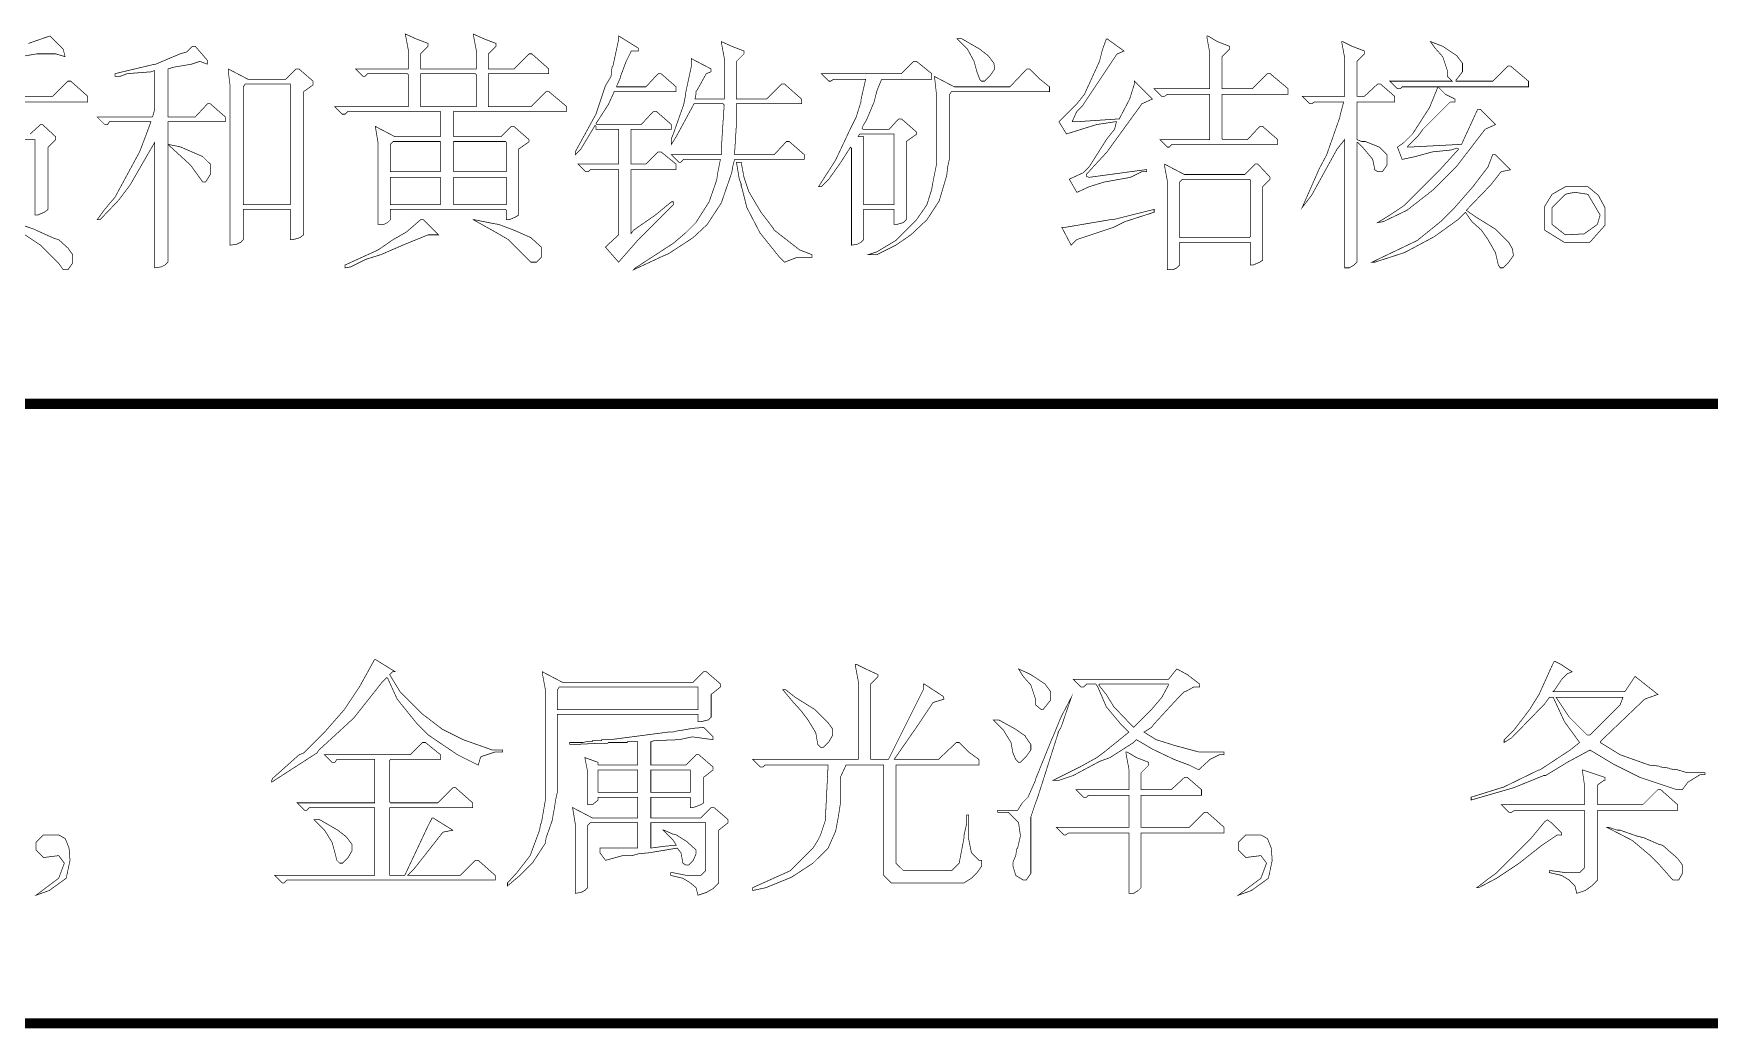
# Model space of a CAD drawing. Extents: x 94 to 452, y -72 to 1042.
# Drawn here: x 258.7 to 283.1, y 145.47 to 159.96 of the extents above; entities that cross this region are included whole.
import ezdxf

# ---------------------------------------------------------------- set-up
doc = ezdxf.new("R2010")
doc.units = 0
doc.header["$MEASUREMENT"] = 0
doc.layers.add('TREE_LAYER', color=7, linetype='Continuous')

msp = doc.modelspace()

# ---------------------------------------------------------------- linework, layer by layer
at = {"layer": 'TREE_LAYER'}
for points, const_width, elevation in [([(258.120683, 159.553616), (258.752056, 159.66342), (259.026566, 159.66342), (259.163821, 159.622244), (259.13637, 159.732048), (258.944213, 159.924204), (258.944213, 159.924204)], 0.01, 71), ([(258.944213, 159.924204), (258.628527, 159.814401)], 0.01, 71), ([(264.118723, 159.951655), (264.118723, 159.951655), (264.118723, 159.93793), (264.159899, 159.718322), (264.159899, 159.443812), (264.146174, 159.443812), (263.391272, 159.443812), (263.501076, 159.334008), (263.528527, 159.334008), (263.569703, 159.375185), (264.146174, 159.375185), (264.159899, 159.361459), (264.159899, 158.894793), (264.146174, 158.894793), (263.089311, 158.894793), (263.199115, 158.784989), (263.240291, 158.784989), (263.281468, 158.826165), (264.626566, 158.826165), (264.626566, 158.81244), (264.626566, 158.455577), (264.626566, 158.455577), (263.967742, 158.455577), (263.679507, 158.606557), (263.720683, 158.359499), (263.720683, 157.179106), (263.803036, 157.179106), (263.857938, 157.206557), (263.899115, 157.247734), (263.899115, 157.384989), (263.899115, 157.398714), (265.573625, 157.398714), (265.58735, 157.384989), (265.58735, 157.247734), (265.628527, 157.247734), (265.724605, 157.28891), (265.765781, 157.316361), (265.765781, 158.277146), (265.903036, 158.373224), (265.916762, 158.38695), (265.916762, 158.414401), (265.697154, 158.606557), (265.655978, 158.606557), (265.504997, 158.455577), (264.818723, 158.455577), (264.818723, 158.455577), (264.818723, 158.81244), (264.818723, 158.826165), (266.465781, 158.826165), (266.465781, 158.894793), (266.204997, 159.114401), (266.163821, 159.114401), (265.944213, 158.894793), (265.326566, 158.894793), (265.326566, 158.894793), (265.326566, 159.361459), (265.326566, 159.375185), (266.204997, 159.375185), (266.204997, 159.443812), (265.957938, 159.66342), (265.916762, 159.66342), (265.697154, 159.443812), (265.326566, 159.443812), (265.326566, 159.443812), (265.326566, 159.66342), (265.43637, 159.773224), (265.43637, 159.814401), (265.257938, 159.883028), (265.106958, 159.951655), (265.106958, 159.951655), (265.106958, 159.93793), (265.148134, 159.718322), (265.148134, 159.443812), (265.134409, 159.443812), (264.338331, 159.443812), (264.338331, 159.443812), (264.338331, 159.66342), (264.448134, 159.773224), (264.448134, 159.814401), (264.269703, 159.883028), (264.118723, 159.951655), (264.118723, 159.951655)], 0.01, 71), ([(267.220683, 159.924204), (267.220683, 159.924204), (267.220683, 159.869303), (267.138331, 159.484989), (267.124605, 159.471263), (267.11088, 159.334008), (267.028527, 159.196753), (266.891272, 158.784989), (266.589311, 158.235969), (266.589311, 158.194793), (266.671664, 158.277146), (266.877546, 158.620283), (266.891272, 158.606557), (266.891272, 158.565381), (267.206958, 158.565381), (267.220683, 158.565381), (267.220683, 158.057538), (267.206958, 158.057538), (266.630487, 158.057538), (266.740291, 157.947734), (266.781468, 157.947734), (266.808919, 157.975185), (267.206958, 157.975185), (267.220683, 157.975185), (267.220683, 157.028126), (267.028527, 156.849695), (267.220683, 156.630087), (267.508919, 156.959499), (268.016762, 157.467342), (268.016762, 157.508518), (267.989311, 157.508518), (267.755978, 157.316361), (267.440291, 157.096753), (267.399115, 157.041852), (267.399115, 157.041852), (267.399115, 157.975185), (267.399115, 157.975185), (268.057938, 157.975185), (268.057938, 158.057538), (267.838331, 158.235969), (267.797154, 158.235969), (267.618723, 158.057538), (267.399115, 158.057538), (267.399115, 158.057538), (267.399115, 158.565381), (267.399115, 158.565381), (267.989311, 158.565381), (267.989311, 158.634008), (267.769703, 158.826165), (267.728527, 158.826165), (267.550095, 158.634008), (266.904997, 158.634008), (266.891272, 158.647734), (267.069703, 158.922244), (267.152056, 159.100675), (267.152056, 159.114401), (268.057938, 159.114401), (268.057938, 159.183028), (267.838331, 159.375185), (267.797154, 159.375185), (267.618723, 159.183028), (267.193232, 159.183028), (267.193232, 159.196753), (267.206958, 159.224204), (267.248134, 159.320283), (267.248134, 159.334008), (267.330487, 159.553616), (267.399115, 159.690871), (267.399115, 159.704597), (267.508919, 159.704597), (267.508919, 159.732048), (267.508919, 159.745773), (267.220683, 159.924204), (267.220683, 159.924204)], 0.01, 71), ([(268.716762, 159.841852), (268.716762, 159.841852), (268.716762, 159.828126), (268.757938, 159.608518), (268.757938, 159.004597), (268.744213, 159.004597), (268.332448, 159.004597), (268.332448, 159.004597), (268.346174, 159.073224), (268.346174, 159.114401), (268.359899, 159.128126), (268.497154, 159.375185), (268.565781, 159.402636), (268.565781, 159.443812), (268.277546, 159.594793), (268.277546, 159.471263), (268.195193, 159.08695), (268.195193, 159.059499), (268.167742, 158.922244), (268.016762, 158.496753), (267.989311, 158.428126), (267.989311, 158.345773), (268.057938, 158.455577), (268.140291, 158.606557), (268.318723, 158.935969), (268.744213, 158.935969), (268.757938, 158.922244), (268.730487, 158.510479), (268.730487, 158.510479), (268.716762, 158.277146), (268.716762, 158.277146), (268.716762, 158.208518), (268.716762, 158.194793), (267.989311, 158.194793), (268.099115, 158.084989), (268.126566, 158.084989), (268.167742, 158.126165), (268.703036, 158.126165), (268.703036, 158.126165), (268.66186, 157.920283), (268.648134, 157.824204), (268.538331, 157.508518), (268.346174, 157.206557), (268.195193, 157.055577), (268.016762, 156.904597), (267.467742, 156.547734), (267.440291, 156.520283), (267.852056, 156.71244), (267.948134, 156.753616), (268.304997, 156.98695), (268.51088, 157.179106), (268.716762, 157.494793), (268.867742, 157.934008), (268.881468, 158.016361), (268.908919, 158.126165), (269.924605, 158.126165), (269.924605, 158.194793), (269.704997, 158.38695), (269.663821, 158.38695), (269.485389, 158.194793), (268.908919, 158.194793), (268.908919, 158.208518), (268.93637, 158.647734), (268.93637, 158.647734), (268.93637, 158.922244), (268.93637, 158.935969), (269.883429, 158.935969), (269.883429, 159.004597), (269.63637, 159.224204), (269.595193, 159.224204), (269.375585, 159.004597), (268.93637, 159.004597), (268.93637, 159.004597), (268.93637, 159.553616), (269.046174, 159.66342), (269.046174, 159.704597), (268.867742, 159.773224), (268.716762, 159.841852), (268.716762, 159.841852)], 0.01, 71), ([(272.216762, 159.883028), (272.148134, 159.883028), (272.299115, 159.732048), (272.395193, 159.553616), (272.43637, 159.402636), (272.477546, 159.292832), (272.504997, 159.265381), (272.546174, 159.265381), (272.628527, 159.347734), (272.697154, 159.443812), (272.683429, 159.526165), (272.601076, 159.635969), (272.477546, 159.732048), (272.216762, 159.883028), (272.216762, 159.883028)], 0.01, 71), ([(274.330487, 159.883028), (274.316762, 159.869303), (274.26186, 159.718322), (274.220683, 159.553616), (274.001076, 159.073224), (273.891272, 158.935969), (273.630487, 158.675185), (273.740291, 158.496753), (274.179507, 158.634008), (274.454017, 158.675185), (274.467742, 158.675185), (274.440291, 158.565381), (274.330487, 158.428126), (274.069703, 158.016361), (273.98735, 157.934008), (273.781468, 157.83793), (273.891272, 157.645773), (274.069703, 157.728126), (274.289311, 157.796753), (274.673625, 157.865381), (274.838331, 157.947734), (274.906958, 157.947734), (274.906958, 157.975185), (274.879507, 157.975185), (274.069703, 157.865381), (274.028527, 157.879106), (274.028527, 157.906557), (274.330487, 158.235969), (274.838331, 158.935969), (274.989311, 159.004597), (274.728527, 159.265381), (274.728527, 159.224204), (274.659899, 159.004597), (274.508919, 158.716361), (273.891272, 158.675185), (273.822644, 158.675185), (273.891272, 158.826165), (273.973625, 158.908518), (274.467742, 159.649695), (274.481468, 159.66342), (274.577546, 159.704597), (274.330487, 159.883028), (274.330487, 159.883028)], 0.01, 71), ([(275.799115, 159.924204), (275.785389, 159.924204), (275.785389, 159.896753), (275.826566, 159.677146), (275.826566, 159.155577), (275.826566, 159.155577), (275.016762, 159.155577), (275.126566, 159.045773), (275.167742, 159.045773), (275.208919, 159.073224), (275.826566, 159.073224), (275.826566, 159.073224), (275.826566, 158.428126), (275.826566, 158.414401), (275.099115, 158.414401), (275.208919, 158.304597), (275.23637, 158.304597), (275.277546, 158.345773), (276.814801, 158.345773), (276.814801, 158.414401), (276.595193, 158.606557), (276.554017, 158.606557), (276.375585, 158.414401), (276.018723, 158.414401), (276.004997, 158.428126), (276.004997, 159.073224), (276.018723, 159.073224), (276.965781, 159.073224), (276.965781, 159.155577), (276.704997, 159.375185), (276.663821, 159.375185), (276.444213, 159.155577), (276.018723, 159.155577), (276.004997, 159.155577), (276.004997, 159.622244), (276.114801, 159.732048), (276.114801, 159.773224), (275.93637, 159.841852), (275.799115, 159.924204), (275.799115, 159.924204)], 0.01, 71), ([(277.76186, 159.841852), (277.748134, 159.841852), (277.748134, 159.828126), (277.789311, 159.608518), (277.789311, 159.045773), (277.789311, 159.045773), (277.171664, 159.045773), (277.281468, 158.935969), (277.308919, 158.935969), (277.350095, 158.96342), (277.775585, 158.96342), (277.775585, 158.96342), (277.720683, 158.757538), (277.720683, 158.743812), (277.528527, 158.194793), (277.418723, 157.98891), (277.171664, 157.426165), (277.308919, 157.604597), (277.679507, 158.277146), (277.789311, 158.414401), (277.789311, 158.400675), (277.789311, 156.547734), (277.857938, 156.547734), (277.926566, 156.58891), (277.967742, 156.630087), (277.967742, 158.373224), (277.981468, 158.373224), (278.050095, 158.304597), (278.18735, 158.139891), (278.201076, 158.11244), (278.228527, 157.975185), (278.269703, 157.947734), (278.338331, 157.947734), (278.406958, 158.043812), (278.406958, 158.194793), (278.297154, 158.304597), (278.091272, 158.38695), (278.03637, 158.38695), (277.967742, 158.414401), (277.967742, 158.96342), (277.981468, 158.96342), (278.516762, 158.96342), (278.516762, 159.045773), (278.31088, 159.224204), (278.269703, 159.224204), (278.077546, 159.045773), (277.981468, 159.045773), (277.967742, 159.045773), (277.967742, 159.553616), (278.077546, 159.66342), (278.077546, 159.704597), (277.899115, 159.773224), (277.76186, 159.841852), (277.76186, 159.841852)], 0.01, 71), ([(279.038331, 159.841852), (279.038331, 159.841852), (279.106958, 159.745773), (279.216762, 159.622244), (279.285389, 159.416361), (279.285389, 159.334008), (279.354017, 159.265381), (279.354017, 159.265381), (278.448134, 159.265381), (278.557938, 159.155577), (278.599115, 159.155577), (278.626566, 159.183028), (279.134409, 159.183028), (279.148134, 159.183028), (279.024605, 158.881067), (278.777546, 158.496753), (278.654017, 158.373224), (278.557938, 158.304597), (278.626566, 158.126165), (278.818723, 158.167342), (279.065781, 158.235969), (279.340291, 158.26342), (279.422644, 158.290871), (279.450095, 158.277146), (279.175585, 157.975185), (278.654017, 157.453616), (278.448134, 157.316361), (278.269703, 157.206557), (278.352056, 157.220283), (278.695193, 157.384989), (279.065781, 157.673224), (279.422644, 158.030087), (279.834409, 158.565381), (279.985389, 158.634008), (279.765781, 158.853616), (279.724605, 158.853616), (279.491272, 158.345773), (278.708919, 158.304597), (278.708919, 158.318322), (278.859899, 158.469303), (278.928527, 158.565381), (279.326566, 158.96342), (279.395193, 158.96342), (279.395193, 159.004597), (279.257938, 159.073224), (279.148134, 159.183028), (279.148134, 159.183028), (280.465781, 159.183028), (280.465781, 159.265381), (280.204997, 159.484989), (280.163821, 159.484989), (279.944213, 159.265381), (279.408919, 159.265381), (279.408919, 159.265381), (279.408919, 159.279106), (279.504997, 159.402636), (279.504997, 159.526165), (279.422644, 159.635969), (279.216762, 159.773224), (279.038331, 159.841852), (279.038331, 159.841852)], 0.01, 71), ([(261.057938, 159.773224), (261.016762, 159.773224), (260.934409, 159.690871), (260.838331, 159.66342), (260.481468, 159.51244), (260.467742, 159.51244), (259.891272, 159.375185), (259.891272, 159.334008), (259.959899, 159.334008), (260.069703, 159.375185), (260.426566, 159.402636), (260.454017, 159.416361), (260.467742, 159.416361), (260.467742, 158.853616), (260.440291, 158.757538), (260.426566, 158.743812), (259.630487, 158.743812), (259.740291, 158.634008), (259.781468, 158.634008), (259.808919, 158.675185), (260.399115, 158.675185), (260.41284, 158.675185), (260.357938, 158.524204), (260.248134, 158.235969), (259.98735, 157.755577), (259.891272, 157.577146), (259.740291, 157.398714), (259.630487, 157.247734), (259.671664, 157.247734), (259.946174, 157.535969), (260.11088, 157.755577), (260.371664, 158.208518), (260.467742, 158.373224), (260.467742, 158.359499), (260.467742, 156.547734), (260.563821, 156.561459), (260.618723, 156.58891), (260.659899, 156.630087), (260.659899, 158.332048), (260.659899, 158.345773), (260.989311, 158.043812), (261.167742, 157.796753), (261.208919, 157.796753), (261.277546, 157.906557), (261.277546, 158.057538), (261.167742, 158.167342), (260.852056, 158.304597), (260.797154, 158.318322), (260.659899, 158.345773), (260.659899, 158.675185), (260.659899, 158.675185), (261.497154, 158.675185), (261.497154, 158.743812), (261.277546, 158.935969), (261.23637, 158.935969), (261.057938, 158.743812), (260.659899, 158.743812), (260.659899, 158.757538), (260.659899, 159.443812), (260.755978, 159.471263), (261.003036, 159.51244), (261.126566, 159.553616), (261.23637, 159.51244), (261.23637, 159.553616), (261.23637, 159.567342), (261.057938, 159.773224), (261.057938, 159.773224)], 0.01, 71), ([(271.557938, 159.553616), (271.516762, 159.553616), (271.338331, 159.375185), (270.171664, 159.375185), (270.281468, 159.265381), (270.308919, 159.265381), (270.350095, 159.292832), (270.816762, 159.292832), (270.816762, 159.292832), (270.748134, 158.990871), (270.748134, 158.96342), (270.679507, 158.743812), (270.61088, 158.606557), (270.377546, 158.11244), (270.130487, 157.728126), (270.130487, 157.728126), (270.171664, 157.728126), (270.281468, 157.83793), (270.446174, 158.071263), (270.597154, 158.304597), (270.61088, 158.290871), (270.61088, 156.877146), (270.693232, 156.890871), (270.748134, 156.918322), (270.789311, 156.959499), (270.789311, 157.384989), (270.789311, 157.398714), (271.228527, 157.398714), (271.228527, 157.384989), (271.228527, 157.179106), (271.269703, 157.179106), (271.365781, 157.206557), (271.406958, 157.247734), (271.406958, 158.38695), (271.544213, 158.483028), (271.557938, 158.496753), (271.557938, 158.524204), (271.338331, 158.716361), (271.297154, 158.716361), (271.159899, 158.565381), (270.775585, 158.565381), (270.76186, 158.579106), (270.789311, 158.634008), (270.830487, 158.702636), (270.940291, 158.96342), (270.981468, 159.128126), (271.050095, 159.292832), (271.777546, 159.292832), (271.777546, 159.375185), (271.557938, 159.553616), (271.557938, 159.553616)], 0.01, 71), ([(261.538331, 159.443812), (261.538331, 159.443812), (261.538331, 159.416361), (261.565781, 159.196753), (261.565781, 156.877146), (261.66186, 156.890871), (261.716762, 156.918322), (261.757938, 156.959499), (261.757938, 157.384989), (261.757938, 157.398714), (262.444213, 157.398714), (262.444213, 157.384989), (262.444213, 156.959499), (262.485389, 156.959499), (262.581468, 156.98695), (262.63637, 157.028126), (262.63637, 159.114401), (262.773625, 159.210479), (262.773625, 159.224204), (262.773625, 159.265381), (262.567742, 159.443812), (262.526566, 159.443812), (262.375585, 159.292832), (261.826566, 159.292832), (261.538331, 159.443812), (261.538331, 159.443812)], 0.01, 71), ([(264.338331, 159.361459), (264.338331, 159.375185), (265.134409, 159.375185), (265.148134, 159.361459), (265.148134, 158.894793), (265.134409, 158.894793), (264.338331, 158.894793), (264.338331, 158.894793), (264.338331, 159.361459), (264.338331, 159.361459)], 0.01, 71), ([(273.204997, 159.443812), (273.163821, 159.443812), (272.916762, 159.183028), (272.106958, 159.183028), (271.818723, 159.334008), (271.846174, 159.08695), (271.846174, 158.043812), (271.791272, 157.769303), (271.777546, 157.68695), (271.708919, 157.467342), (271.557938, 157.247734), (271.255978, 156.945773), (270.981468, 156.781067), (270.857938, 156.739891), (270.981468, 156.739891), (271.255978, 156.877146), (271.475585, 157.028126), (271.708919, 157.247734), (271.88735, 157.522244), (271.997154, 157.892832), (272.01088, 158.016361), (272.038331, 158.139891), (272.038331, 159.073224), (272.065781, 159.114401), (273.493232, 159.114401), (273.493232, 159.183028), (273.355978, 159.292832), (273.204997, 159.443812), (273.204997, 159.443812)], 0.01, 71), ([(258.093232, 158.96342), (259.493232, 158.96342), (259.493232, 159.045773), (259.246174, 159.265381), (259.204997, 159.265381), (258.985389, 159.045773), (258.106958, 159.045773)], 0.01, 71), ([(261.785389, 159.224204), (261.785389, 159.224204), (262.444213, 159.224204), (262.444213, 159.224204), (262.444213, 157.467342), (262.444213, 157.467342), (261.757938, 157.467342), (261.757938, 157.467342), (261.757938, 159.183028), (261.785389, 159.224204), (261.785389, 159.224204)], 0.01, 71), ([(257.406958, 158.414401), (258.724605, 158.414401), (258.724605, 158.414401), (258.724605, 157.316361), (258.765781, 157.316361), (258.86186, 157.357538), (258.916762, 157.398714), (258.916762, 158.304597), (259.026566, 158.414401), (259.026566, 158.455577), (258.834409, 158.634008), (258.806958, 158.634008), (258.655978, 158.496753)], 0.01, 71), ([(263.926566, 158.373224), (263.940291, 158.38695), (264.626566, 158.38695), (264.626566, 158.373224), (264.626566, 157.947734), (264.626566, 157.947734), (263.899115, 157.947734), (263.899115, 157.947734), (263.899115, 158.345773), (263.926566, 158.373224), (263.926566, 158.373224)], 0.01, 71), ([(264.818723, 158.373224), (264.818723, 158.38695), (265.573625, 158.38695), (265.58735, 158.373224), (265.58735, 157.947734), (265.573625, 157.947734), (264.818723, 157.947734), (264.818723, 157.947734), (264.818723, 158.373224), (264.818723, 158.373224)], 0.01, 71), ([(270.720683, 158.483028), (270.734409, 158.496753), (271.228527, 158.496753), (271.228527, 158.483028), (271.228527, 157.467342), (271.228527, 157.467342), (270.789311, 157.467342), (270.789311, 157.467342), (270.789311, 158.455577), (270.706958, 158.455577), (270.706958, 158.455577), (270.720683, 158.483028), (270.720683, 158.483028)], 0.01, 71), ([(269.004997, 158.084989), (268.93637, 158.084989), (268.977546, 157.83793), (269.004997, 157.769303), (269.004997, 157.741852), (269.018723, 157.700675), (269.08735, 157.426165), (269.279507, 157.055577), (269.554017, 156.71244), (269.63637, 156.630087), (269.814801, 156.698714), (270.034409, 156.698714), (270.034409, 156.739891), (269.855978, 156.808518), (269.485389, 157.096753), (269.471664, 157.124204), (269.293232, 157.357538), (269.114801, 157.659499), (269.046174, 157.865381), (269.004997, 158.084989), (269.004997, 158.084989)], 0.01, 71), ([(279.985389, 158.194793), (279.944213, 158.194793), (279.875585, 158.016361), (279.655978, 157.728126), (279.367742, 157.398714), (279.203036, 157.234008), (278.846174, 156.945773), (278.18735, 156.630087), (278.228527, 156.630087), (278.654017, 156.767342), (278.708919, 156.794793), (279.093232, 157.000675), (279.43637, 157.247734), (279.546174, 157.357538), (279.642252, 157.220283), (279.779507, 157.096753), (279.875585, 156.959499), (279.985389, 156.767342), (280.026566, 156.58891), (280.054017, 156.547734), (280.095193, 156.547734), (280.177546, 156.630087), (280.246174, 156.726165), (280.232448, 156.822244), (280.177546, 156.918322), (279.985389, 157.110479), (279.697154, 157.28891), (279.559899, 157.384989), (279.916762, 157.755577), (280.067742, 157.947734), (280.204997, 157.975185), (279.985389, 158.194793), (279.985389, 158.194793)], 0.01, 71), ([(263.899115, 157.865381), (263.899115, 157.865381), (264.626566, 157.865381), (264.626566, 157.865381), (264.626566, 157.467342), (264.626566, 157.467342), (263.899115, 157.467342), (263.899115, 157.467342), (263.899115, 157.865381), (263.899115, 157.865381)], 0.01, 71), ([(264.818723, 157.865381), (264.818723, 157.865381), (265.573625, 157.865381), (265.58735, 157.865381), (265.58735, 157.467342), (265.573625, 157.467342), (264.818723, 157.467342), (264.818723, 157.467342), (264.818723, 157.865381), (264.818723, 157.865381)], 0.01, 71), ([(275.167742, 158.057538), (275.167742, 158.057538), (275.167742, 158.030087), (275.208919, 157.810479), (275.208919, 156.520283), (275.291272, 156.520283), (275.346174, 156.547734), (275.38735, 156.58891), (275.38735, 156.918322), (275.38735, 156.918322), (276.403036, 156.918322), (276.416762, 156.918322), (276.416762, 156.58891), (276.457938, 156.58891), (276.554017, 156.630087), (276.595193, 156.657538), (276.595193, 157.728126), (276.704997, 157.83793), (276.704997, 157.865381), (276.526566, 158.057538), (276.485389, 158.057538), (276.334409, 157.906557), (275.455978, 157.906557), (275.167742, 158.057538), (275.167742, 158.057538)], 0.01, 71), ([(275.414801, 157.824204), (275.428527, 157.83793), (276.403036, 157.83793), (276.416762, 157.824204), (276.416762, 157.000675), (276.403036, 156.98695), (275.38735, 156.98695), (275.38735, 157.000675), (275.38735, 157.796753), (275.414801, 157.824204), (275.414801, 157.824204)], 0.01, 71), ([(281.330487, 157.728126), (281.001076, 157.728126), (280.808919, 157.618322), (280.699115, 157.439891), (280.699115, 157.096753), (280.98735, 156.918322), (281.357938, 156.918322), (281.577546, 157.165381), (281.577546, 157.426165), (281.481468, 157.604597), (281.330487, 157.728126), (281.330487, 157.728126)], 0.01, 71), ([(281.138331, 157.645773), (281.152056, 157.645773), (281.330487, 157.618322), (281.508919, 157.316361), (281.467742, 157.179106), (281.275585, 157.041852), (281.001076, 157.028126), (280.808919, 157.179106), (280.808919, 157.426165), (281.001076, 157.618322), (281.055978, 157.632048), (281.138331, 157.645773), (281.138331, 157.645773)], 0.01, 71), ([(275.016762, 157.398714), (274.41284, 157.247734), (274.371664, 157.247734), (273.726566, 157.13793), (273.671664, 157.13793), (273.808919, 156.877146), (273.891272, 156.959499), (274.426566, 157.13793), (274.591272, 157.220283), (275.016762, 157.357538), (275.016762, 157.357538), (275.016762, 157.398714), (275.016762, 157.398714)], 0.01, 71), ([(258.477546, 157.096753), (258.806958, 156.877146), (259.067742, 156.616361), (259.13637, 156.520283), (259.204997, 156.520283), (259.273625, 156.616361), (259.273625, 156.739891), (259.204997, 156.835969), (259.067742, 156.959499), (259.01284, 156.973224), (258.738331, 157.096753), (258.71088, 157.110479), (258.189311, 157.28891)], 0.01, 71), ([(264.379507, 157.247734), (264.338331, 157.247734), (264.132448, 157.069303), (263.940291, 156.959499), (263.720683, 156.808518), (263.240291, 156.58891), (263.240291, 156.547734), (263.322644, 156.561459), (263.542252, 156.671263), (263.76186, 156.739891), (264.077546, 156.877146), (264.448134, 157.028126), (264.599115, 157.028126), (264.379507, 157.247734), (264.379507, 157.247734)], 0.01, 71), ([(265.120683, 157.247734), (265.106958, 157.247734), (265.450095, 157.055577), (265.614801, 156.959499), (265.944213, 156.630087), (266.026566, 156.630087), (266.095193, 156.698714), (266.095193, 156.849695), (265.944213, 156.98695), (265.697154, 157.096753), (265.477546, 157.179106), (265.395193, 157.192832), (265.120683, 157.247734), (265.120683, 157.247734)], 0.01, 71), ([(221.22612, 154.566141), (399.22612, 154.566141)], 0.15, 178), ([(263.682055, 150.843983), (263.66833, 150.843983), (263.448722, 150.445944), (263.229114, 150.116532), (262.940879, 149.78712), (262.638918, 149.485159), (262.57029, 149.457708), (262.185977, 149.114571), (262.172251, 149.08712), (262.172251, 149.059669), (262.831075, 149.485159), (262.858526, 149.526336), (263.366369, 149.993003), (263.778133, 150.514571), (263.846761, 150.583199), (263.860486, 150.569473), (263.997741, 150.267512), (264.285977, 149.91065), (264.450682, 149.745944), (264.876173, 149.457708), (265.178133, 149.306728), (265.205584, 149.402806), (265.21931, 149.430257), (265.425192, 149.498885), (265.534996, 149.498885), (265.534996, 149.526336), (265.384016, 149.526336), (264.958526, 149.677316), (264.656565, 149.828297), (264.36833, 150.047904), (264.038918, 150.377316), (263.887937, 150.624375), (263.929114, 150.665552), (263.97029, 150.665552), (263.682055, 150.843983), (263.682055, 150.843983)], 0.01, 72), ([(270.682055, 150.775355), (270.66833, 150.775355), (270.66833, 150.747904), (270.709506, 150.528297), (270.709506, 149.389081), (270.709506, 149.389081), (269.172251, 149.389081), (269.282055, 149.279277), (269.323231, 149.279277), (269.350682, 149.306728), (270.27029, 149.306728), (270.27029, 149.306728), (270.229114, 148.496924), (270.160486, 148.291042), (270.11931, 148.208689), (270.050682, 148.098885), (269.721271, 147.769473), (269.172251, 147.522414), (269.172251, 147.481238), (269.364408, 147.522414), (269.734996, 147.673395), (270.050682, 147.879277), (270.27029, 148.098885), (270.380094, 148.345944), (270.421271, 148.565552), (270.448722, 148.743983), (270.448722, 149.128297), (270.531075, 149.306728), (271.066369, 149.306728), (271.080094, 149.306728), (271.080094, 147.700846), (271.189898, 147.591042), (272.246761, 147.591042), (272.356565, 147.659669), (272.438918, 147.742022), (272.507545, 147.838101), (272.507545, 147.920454), (272.466369, 147.920454), (272.356565, 148.030257), (272.315388, 148.23614), (272.315388, 148.579277), (272.287937, 148.579277), (272.287937, 148.455748), (272.246761, 148.277316), (272.246761, 148.23614), (272.178133, 147.879277), (272.06833, 147.769473), (271.36833, 147.769473), (271.258526, 147.879277), (271.258526, 149.306728), (271.258526, 149.306728), (272.466369, 149.306728), (272.466369, 149.389081), (272.315388, 149.498885), (272.178133, 149.63614), (272.136957, 149.63614), (271.876173, 149.389081), (271.231075, 149.389081), (271.231075, 149.389081), (271.574212, 149.883199), (271.79382, 150.21261), (271.821271, 150.226336), (271.958526, 150.267512), (271.9448, 150.308689), (271.67029, 150.48712), (271.656565, 150.48712), (271.656565, 150.404767), (271.148722, 149.389081), (271.148722, 149.389081), (270.901663, 149.389081), (270.887937, 149.389081), (270.887937, 150.48712), (270.997741, 150.596924), (270.997741, 150.624375), (270.81931, 150.706728), (270.682055, 150.775355), (270.682055, 150.775355)], 0.01, 72), ([(280.852643, 150.816532), (280.838918, 150.816532), (280.811467, 150.76163), (280.61931, 150.33614), (280.482055, 150.116532), (280.262447, 149.828297), (280.111467, 149.677316), (280.111467, 149.63614), (280.221271, 149.704767), (280.701663, 150.198885), (280.77029, 150.294963), (280.825192, 150.294963), (280.825192, 150.294963), (280.989898, 149.938101), (281.209506, 149.63614), (281.072251, 149.526336), (280.633035, 149.238101), (280.61931, 149.238101), (280.084016, 148.977316), (280.07029, 148.977316), (279.631075, 148.840061), (279.631075, 148.798885), (280.248722, 148.977316), (280.687937, 149.155748), (280.715388, 149.155748), (281.031075, 149.347904), (281.360486, 149.526336), (281.703624, 149.320454), (282.087937, 149.128297), (282.623231, 148.949865), (282.705584, 148.949865), (282.787937, 149.059669), (282.966369, 149.169473), (283.034996, 149.169473), (283.034996, 149.196924), (282.774212, 149.196924), (282.636957, 149.238101), (282.527153, 149.251826), (282.499702, 149.265552), (282.389898, 149.279277), (282.362447, 149.293003), (282.225192, 149.306728), (281.799702, 149.457708), (281.511467, 149.63614), (281.511467, 149.649865), (281.538918, 149.677316), (282.156565, 150.267512), (282.348722, 150.33614), (282.01931, 150.596924), (282.005584, 150.583199), (281.86833, 150.377316), (280.838918, 150.377316), (280.825192, 150.377316), (280.838918, 150.391042), (280.948722, 150.555748), (281.031075, 150.638101), (281.099702, 150.665552), (280.934996, 150.775355), (280.852643, 150.816532), (280.852643, 150.816532)], 0.01, 72), ([(266.111467, 150.665552), (266.111467, 150.665552), (266.111467, 150.638101), (266.152643, 150.418493), (266.152643, 148.785159), (266.097741, 148.469473), (266.084016, 148.442022), (266.07029, 148.359669), (265.933035, 147.989081), (265.740879, 147.742022), (265.603624, 147.591042), (265.603624, 147.549865), (265.76833, 147.68712), (265.974212, 147.893003), (266.152643, 148.167512), (266.166369, 148.249865), (266.262447, 148.524375), (266.262447, 148.551826), (266.289898, 148.702806), (266.303624, 148.798885), (266.331075, 148.922414), (266.331075, 150.034179), (266.331075, 150.047904), (268.376173, 150.047904), (268.376173, 150.034179), (268.376173, 149.938101), (268.417349, 149.938101), (268.527153, 149.965552), (268.56833, 150.006728), (268.56833, 150.33614), (268.705584, 150.445944), (268.705584, 150.48712), (268.499702, 150.665552), (268.458526, 150.665552), (268.307545, 150.514571), (266.399702, 150.514571), (266.111467, 150.665552), (266.111467, 150.665552)], 0.01, 72), ([(273.042839, 150.706728), (273.042839, 150.706728), (273.111467, 150.596924), (273.221271, 150.473395), (273.289898, 150.267512), (273.289898, 150.185159), (273.372251, 150.116532), (273.399702, 150.116532), (273.509506, 150.253787), (273.509506, 150.377316), (273.509506, 150.377316), (273.427153, 150.48712), (273.221271, 150.624375), (273.166369, 150.651826), (273.042839, 150.706728), (273.042839, 150.706728)], 0.01, 72), ([(275.348722, 150.706728), (275.334996, 150.693003), (275.225192, 150.555748), (273.838918, 150.555748), (273.948722, 150.445944), (273.989898, 150.445944), (274.031075, 150.48712), (274.16833, 150.48712), (274.19578, 150.445944), (274.31931, 150.157708), (274.525192, 149.91065), (274.648722, 149.78712), (274.291859, 149.498885), (274.182055, 149.416532), (273.934996, 149.279277), (273.550682, 149.08712), (273.633035, 149.08712), (273.838918, 149.155748), (274.223231, 149.36163), (274.374212, 149.416532), (274.717349, 149.63614), (274.758526, 149.677316), (274.991859, 149.540061), (275.307545, 149.389081), (275.527153, 149.306728), (275.664408, 149.238101), (275.829114, 149.389081), (275.829114, 149.389081), (275.966369, 149.457708), (276.034996, 149.457708), (276.034996, 149.498885), (275.664408, 149.498885), (275.307545, 149.594963), (275.266369, 149.608689), (275.046761, 149.677316), (274.86833, 149.78712), (274.978133, 149.855748), (275.01931, 149.91065), (275.348722, 150.267512), (275.458526, 150.377316), (275.472251, 150.377316), (275.59578, 150.445944), (275.678133, 150.445944), (275.678133, 150.48712), (275.499702, 150.624375), (275.348722, 150.706728), (275.348722, 150.706728)], 0.01, 72), ([(266.358526, 150.445944), (266.372251, 150.445944), (268.376173, 150.445944), (268.376173, 150.445944), (268.376173, 150.116532), (268.376173, 150.116532), (266.331075, 150.116532), (266.331075, 150.116532), (266.331075, 150.404767), (266.358526, 150.445944), (266.358526, 150.445944)], 0.01, 72), ([(269.652643, 150.404767), (269.611467, 150.404767), (269.748722, 150.240061), (269.872251, 150.102806), (269.96833, 149.979277), (270.078133, 149.800846), (270.091859, 149.773395), (270.11931, 149.608689), (270.160486, 149.567512), (270.201663, 149.567512), (270.284016, 149.649865), (270.338918, 149.745944), (270.338918, 149.828297), (270.27029, 149.924375), (270.078133, 150.116532), (269.789898, 150.294963), (269.652643, 150.404767), (269.652643, 150.404767)], 0.01, 72), ([(273.811467, 150.294963), (273.660486, 150.006728), (273.536957, 149.704767), (273.523231, 149.677316), (273.289898, 149.100846), (273.289898, 149.08712), (273.180094, 148.840061), (273.097741, 148.757708), (273.029114, 148.647904), (272.740879, 148.647904), (272.740879, 148.620454), (272.891859, 148.620454), (273.042839, 148.469473), (273.07029, 148.277316), (273.029114, 148.098885), (273.015388, 148.085159), (273.001663, 147.989081), (272.960486, 147.893003), (272.960486, 147.838101), (273.001663, 147.700846), (273.111467, 147.632218), (273.152643, 147.632218), (273.221271, 147.728297), (273.221271, 148.551826), (273.289898, 148.757708), (273.317349, 148.826336), (273.61931, 149.773395), (273.61931, 149.78712), (273.660486, 149.855748), (273.811467, 150.294963), (273.811467, 150.294963)], 0.01, 72), ([(274.209506, 150.473395), (274.223231, 150.48712), (275.225192, 150.48712), (275.225192, 150.473395), (275.129114, 150.294963), (274.978133, 150.116532), (274.717349, 149.855748), (274.429114, 150.157708), (274.31931, 150.33614), (274.209506, 150.473395), (274.209506, 150.473395)], 0.01, 72), ([(280.866369, 150.294963), (280.880094, 150.294963), (281.827153, 150.294963), (281.840879, 150.294963), (281.799702, 150.185159), (281.360486, 149.745944), (281.31931, 149.745944), (281.058526, 150.006728), (280.866369, 150.294963), (280.866369, 150.294963)], 0.01, 72), ([(268.458526, 149.855748), (268.29382, 149.842022), (268.142839, 149.814571), (268.115388, 149.814571), (268.005584, 149.78712), (267.950682, 149.78712), (267.936957, 149.78712), (267.099702, 149.677316), (267.099702, 149.677316), (267.031075, 149.677316), (267.017349, 149.677316), (266.976173, 149.677316), (266.976173, 149.663591), (266.89382, 149.663591), (266.880094, 149.663591), (266.838918, 149.663591), (266.838918, 149.649865), (266.756565, 149.649865), (266.701663, 149.63614), (266.509506, 149.63614), (266.509506, 149.608689), (266.605584, 149.608689), (266.605584, 149.608689), (266.880094, 149.622414), (266.880094, 149.622414), (266.976173, 149.622414), (266.976173, 149.622414), (267.058526, 149.622414), (267.072251, 149.63614), (267.346761, 149.63614), (267.346761, 149.649865), (267.442839, 149.649865), (267.456565, 149.649865), (267.497741, 149.649865), (267.497741, 149.649865), (267.497741, 149.320454), (267.497741, 149.306728), (266.921271, 149.306728), (266.921271, 149.320454), (266.921271, 149.347904), (266.729114, 149.416532), (266.77029, 149.21065), (266.77029, 148.730257), (266.838918, 148.730257), (266.921271, 148.798885), (266.921271, 148.826336), (266.921271, 148.840061), (267.497741, 148.840061), (267.497741, 148.826336), (267.497741, 148.551826), (267.497741, 148.538101), (266.838918, 148.538101), (266.550682, 148.689081), (266.591859, 148.442022), (266.591859, 147.440061), (266.674212, 147.453787), (266.729114, 147.481238), (266.77029, 147.522414), (266.77029, 148.428297), (266.811467, 148.469473), (267.497741, 148.469473), (267.497741, 148.469473), (267.497741, 148.11261), (267.497741, 148.098885), (266.948722, 148.098885), (266.948722, 148.030257), (267.031075, 147.920454), (267.278133, 147.989081), (267.415388, 147.989081), (267.511467, 148.016532), (267.662447, 148.030257), (268.074212, 148.098885), (268.129114, 148.030257), (268.156565, 147.879277), (268.197741, 147.851826), (268.238918, 147.851826), (268.307545, 147.920454), (268.348722, 148.016532), (268.348722, 148.071434), (268.211467, 148.194963), (268.060486, 148.291042), (268.005584, 148.304767), (267.882055, 148.359669), (267.86833, 148.359669), (268.01931, 148.208689), (268.060486, 148.140061), (268.046761, 148.140061), (267.89578, 148.126336), (267.89578, 148.126336), (267.689898, 148.098885), (267.689898, 148.11261), (267.689898, 148.469473), (267.689898, 148.469473), (268.485977, 148.469473), (268.485977, 148.469473), (268.485977, 147.769473), (268.417349, 147.700846), (268.211467, 147.700846), (268.005584, 147.742022), (267.978133, 147.742022), (267.978133, 147.700846), (268.156565, 147.659669), (268.266369, 147.591042), (268.348722, 147.522414), (268.376173, 147.41261), (268.499702, 147.453787), (268.59578, 147.508689), (268.678133, 147.591042), (268.678133, 148.359669), (268.815388, 148.469473), (268.815388, 148.51065), (268.801663, 148.524375), (268.609506, 148.689081), (268.56833, 148.689081), (268.417349, 148.538101), (267.689898, 148.538101), (267.689898, 148.551826), (267.689898, 148.826336), (267.689898, 148.840061), (268.266369, 148.840061), (268.266369, 148.826336), (268.266369, 148.689081), (268.307545, 148.689081), (268.417349, 148.730257), (268.458526, 148.757708), (268.458526, 149.128297), (268.59578, 149.238101), (268.59578, 149.279277), (268.389898, 149.457708), (268.348722, 149.457708), (268.197741, 149.306728), (267.689898, 149.306728), (267.689898, 149.320454), (267.689898, 149.649865), (267.7448, 149.663591), (268.101663, 149.677316), (268.29382, 149.718493), (268.59578, 149.677316), (268.59578, 149.718493), (268.458526, 149.855748), (268.458526, 149.855748)], 0.01, 72), ([(272.754604, 149.965552), (272.672251, 149.965552), (272.823231, 149.814571), (272.933035, 149.63614), (272.960486, 149.485159), (273.001663, 149.389081), (273.042839, 149.347904), (273.07029, 149.347904), (273.152643, 149.430257), (273.221271, 149.526336), (273.221271, 149.608689), (273.221271, 149.608689), (273.152643, 149.704767), (273.138918, 149.732218), (273.001663, 149.828297), (272.754604, 149.965552), (272.754604, 149.965552)], 0.01, 72), ([(264.409506, 149.63614), (264.36833, 149.63614), (264.189898, 149.457708), (262.940879, 149.457708), (263.050682, 149.347904), (263.091859, 149.347904), (263.11931, 149.389081), (263.66833, 149.389081), (263.66833, 149.375355), (263.66833, 148.771434), (263.66833, 148.757708), (262.542839, 148.757708), (262.652643, 148.647904), (262.680094, 148.647904), (262.721271, 148.689081), (263.66833, 148.689081), (263.66833, 148.689081), (263.66833, 147.700846), (263.66833, 147.700846), (262.213428, 147.700846), (262.323231, 147.591042), (262.350682, 147.591042), (262.391859, 147.632218), (265.425192, 147.632218), (265.425192, 147.700846), (265.178133, 147.920454), (265.136957, 147.920454), (264.917349, 147.700846), (264.162447, 147.700846), (264.148722, 147.700846), (264.2448, 147.796924), (264.642839, 148.304767), (264.67029, 148.332218), (264.807545, 148.359669), (264.51931, 148.538101), (264.505584, 148.538101), (264.436957, 148.400846), (264.107545, 147.700846), (264.107545, 147.700846), (263.901663, 147.700846), (263.887937, 147.700846), (263.887937, 148.689081), (263.901663, 148.689081), (265.09578, 148.689081), (265.09578, 148.757708), (264.848722, 148.977316), (264.807545, 148.977316), (264.587937, 148.757708), (263.901663, 148.757708), (263.887937, 148.771434), (263.887937, 149.375355), (263.901663, 149.389081), (264.629114, 149.389081), (264.629114, 149.457708), (264.409506, 149.63614), (264.409506, 149.63614)], 0.01, 72), ([(274.621271, 149.498885), (274.607545, 149.498885), (274.607545, 149.471434), (274.648722, 149.251826), (274.648722, 148.949865), (274.648722, 148.949865), (273.880094, 148.949865), (273.989898, 148.840061), (274.031075, 148.840061), (274.058526, 148.867512), (274.648722, 148.867512), (274.648722, 148.867512), (274.648722, 148.400846), (274.648722, 148.400846), (273.591859, 148.400846), (273.701663, 148.291042), (273.729114, 148.291042), (273.77029, 148.318493), (274.648722, 148.318493), (274.648722, 148.318493), (274.648722, 147.440061), (274.717349, 147.440061), (274.785977, 147.481238), (274.827153, 147.522414), (274.827153, 148.318493), (274.840879, 148.318493), (276.034996, 148.318493), (276.034996, 148.400846), (275.787937, 148.620454), (275.746761, 148.620454), (275.527153, 148.400846), (274.840879, 148.400846), (274.827153, 148.400846), (274.827153, 148.867512), (274.840879, 148.867512), (275.705584, 148.867512), (275.705584, 148.949865), (275.499702, 149.128297), (275.458526, 149.128297), (275.266369, 148.949865), (274.840879, 148.949865), (274.827153, 148.949865), (274.827153, 149.196924), (274.936957, 149.306728), (274.936957, 149.347904), (274.758526, 149.416532), (274.621271, 149.498885), (274.621271, 149.498885)], 0.01, 72), ([(266.921271, 149.238101), (266.921271, 149.238101), (267.497741, 149.238101), (267.497741, 149.238101), (267.497741, 148.908689), (267.497741, 148.908689), (266.921271, 148.908689), (266.921271, 148.908689), (266.921271, 149.238101), (266.921271, 149.238101)], 0.01, 72), ([(267.689898, 149.238101), (267.689898, 149.238101), (268.266369, 149.238101), (268.266369, 149.238101), (268.266369, 148.908689), (268.266369, 148.908689), (267.689898, 148.908689), (267.689898, 148.908689), (267.689898, 149.238101), (267.689898, 149.238101)], 0.01, 72), ([(281.250682, 149.238101), (281.250682, 149.238101), (281.250682, 149.224375), (281.278133, 149.032218), (281.278133, 148.730257), (281.278133, 148.730257), (280.07029, 148.730257), (280.180094, 148.620454), (280.221271, 148.620454), (280.262447, 148.647904), (281.278133, 148.647904), (281.278133, 148.647904), (281.278133, 147.81065), (281.209506, 147.742022), (281.003624, 147.742022), (280.797741, 147.769473), (280.77029, 147.769473), (280.77029, 147.742022), (280.948722, 147.700846), (281.058526, 147.632218), (281.140879, 147.549865), (281.16833, 147.440061), (281.291859, 147.481238), (281.387937, 147.549865), (281.47029, 147.632218), (281.47029, 148.647904), (281.47029, 148.647904), (282.636957, 148.647904), (282.636957, 148.730257), (282.389898, 148.949865), (282.348722, 148.949865), (282.129114, 148.730257), (281.47029, 148.730257), (281.47029, 148.730257), (281.47029, 149.018493), (281.566369, 149.08712), (281.580094, 149.08712), (281.580094, 149.128297), (281.250682, 149.238101), (281.250682, 149.238101)], 0.01, 72), ([(262.872251, 148.51065), (262.789898, 148.51065), (262.940879, 148.359669), (263.050682, 148.181238), (263.091859, 148.030257), (263.11931, 147.920454), (263.160486, 147.879277), (263.201663, 147.879277), (263.284016, 147.96163), (263.338918, 148.057708), (263.338918, 148.153787), (263.256565, 148.263591), (263.133035, 148.359669), (262.872251, 148.51065), (262.872251, 148.51065)], 0.01, 72), ([(280.742839, 148.51065), (280.701663, 148.483199), (280.509506, 148.249865), (279.987937, 147.728297), (279.891859, 147.659669), (279.713428, 147.522414), (279.740879, 147.522414), (280.001663, 147.659669), (280.331075, 147.879277), (280.660486, 148.140061), (280.866369, 148.277316), (280.880094, 148.291042), (280.948722, 148.291042), (280.948722, 148.318493), (280.797741, 148.469473), (280.742839, 148.51065), (280.742839, 148.51065)], 0.01, 72), ([(281.634996, 148.400846), (281.607545, 148.400846), (281.978133, 148.208689), (282.238918, 147.989081), (282.362447, 147.865552), (282.56833, 147.632218), (282.636957, 147.632218), (282.650682, 147.632218), (282.705584, 147.728297), (282.705584, 147.851826), (282.636957, 147.947904), (282.417349, 148.140061), (282.362447, 148.153787), (282.142839, 148.249865), (282.033035, 148.277316), (281.799702, 148.359669), (281.758526, 148.359669), (281.634996, 148.400846), (281.634996, 148.400846)], 0.01, 72), ([(259.07029, 148.291042), (258.850682, 148.291042), (258.740879, 148.181238), (258.740879, 148.071434), (258.850682, 147.96163), (259.07029, 147.989081), (259.152643, 147.879277), (259.07029, 147.659669), (258.740879, 147.41261), (258.933035, 147.481238), (259.180094, 147.659669), (259.234996, 147.920454), (259.221271, 148.098885), (259.166369, 148.23614), (259.07029, 148.291042), (259.07029, 148.291042)], 0.01, 72), ([(276.57029, 148.291042), (276.350682, 148.291042), (276.240879, 148.181238), (276.240879, 148.071434), (276.350682, 147.96163), (276.57029, 147.989081), (276.652643, 147.879277), (276.57029, 147.659669), (276.240879, 147.41261), (276.433035, 147.481238), (276.680094, 147.659669), (276.734996, 147.920454), (276.721271, 148.098885), (276.666369, 148.23614), (276.57029, 148.291042), (276.57029, 148.291042)], 0.01, 72), ([(221.22612, 145.547149), (399.22612, 145.547149)], 0.15, 178)]:
    msp.add_lwpolyline(points, dxfattribs=dict(at, const_width=const_width, elevation=elevation))

doc.saveas('drawing.dxf')
